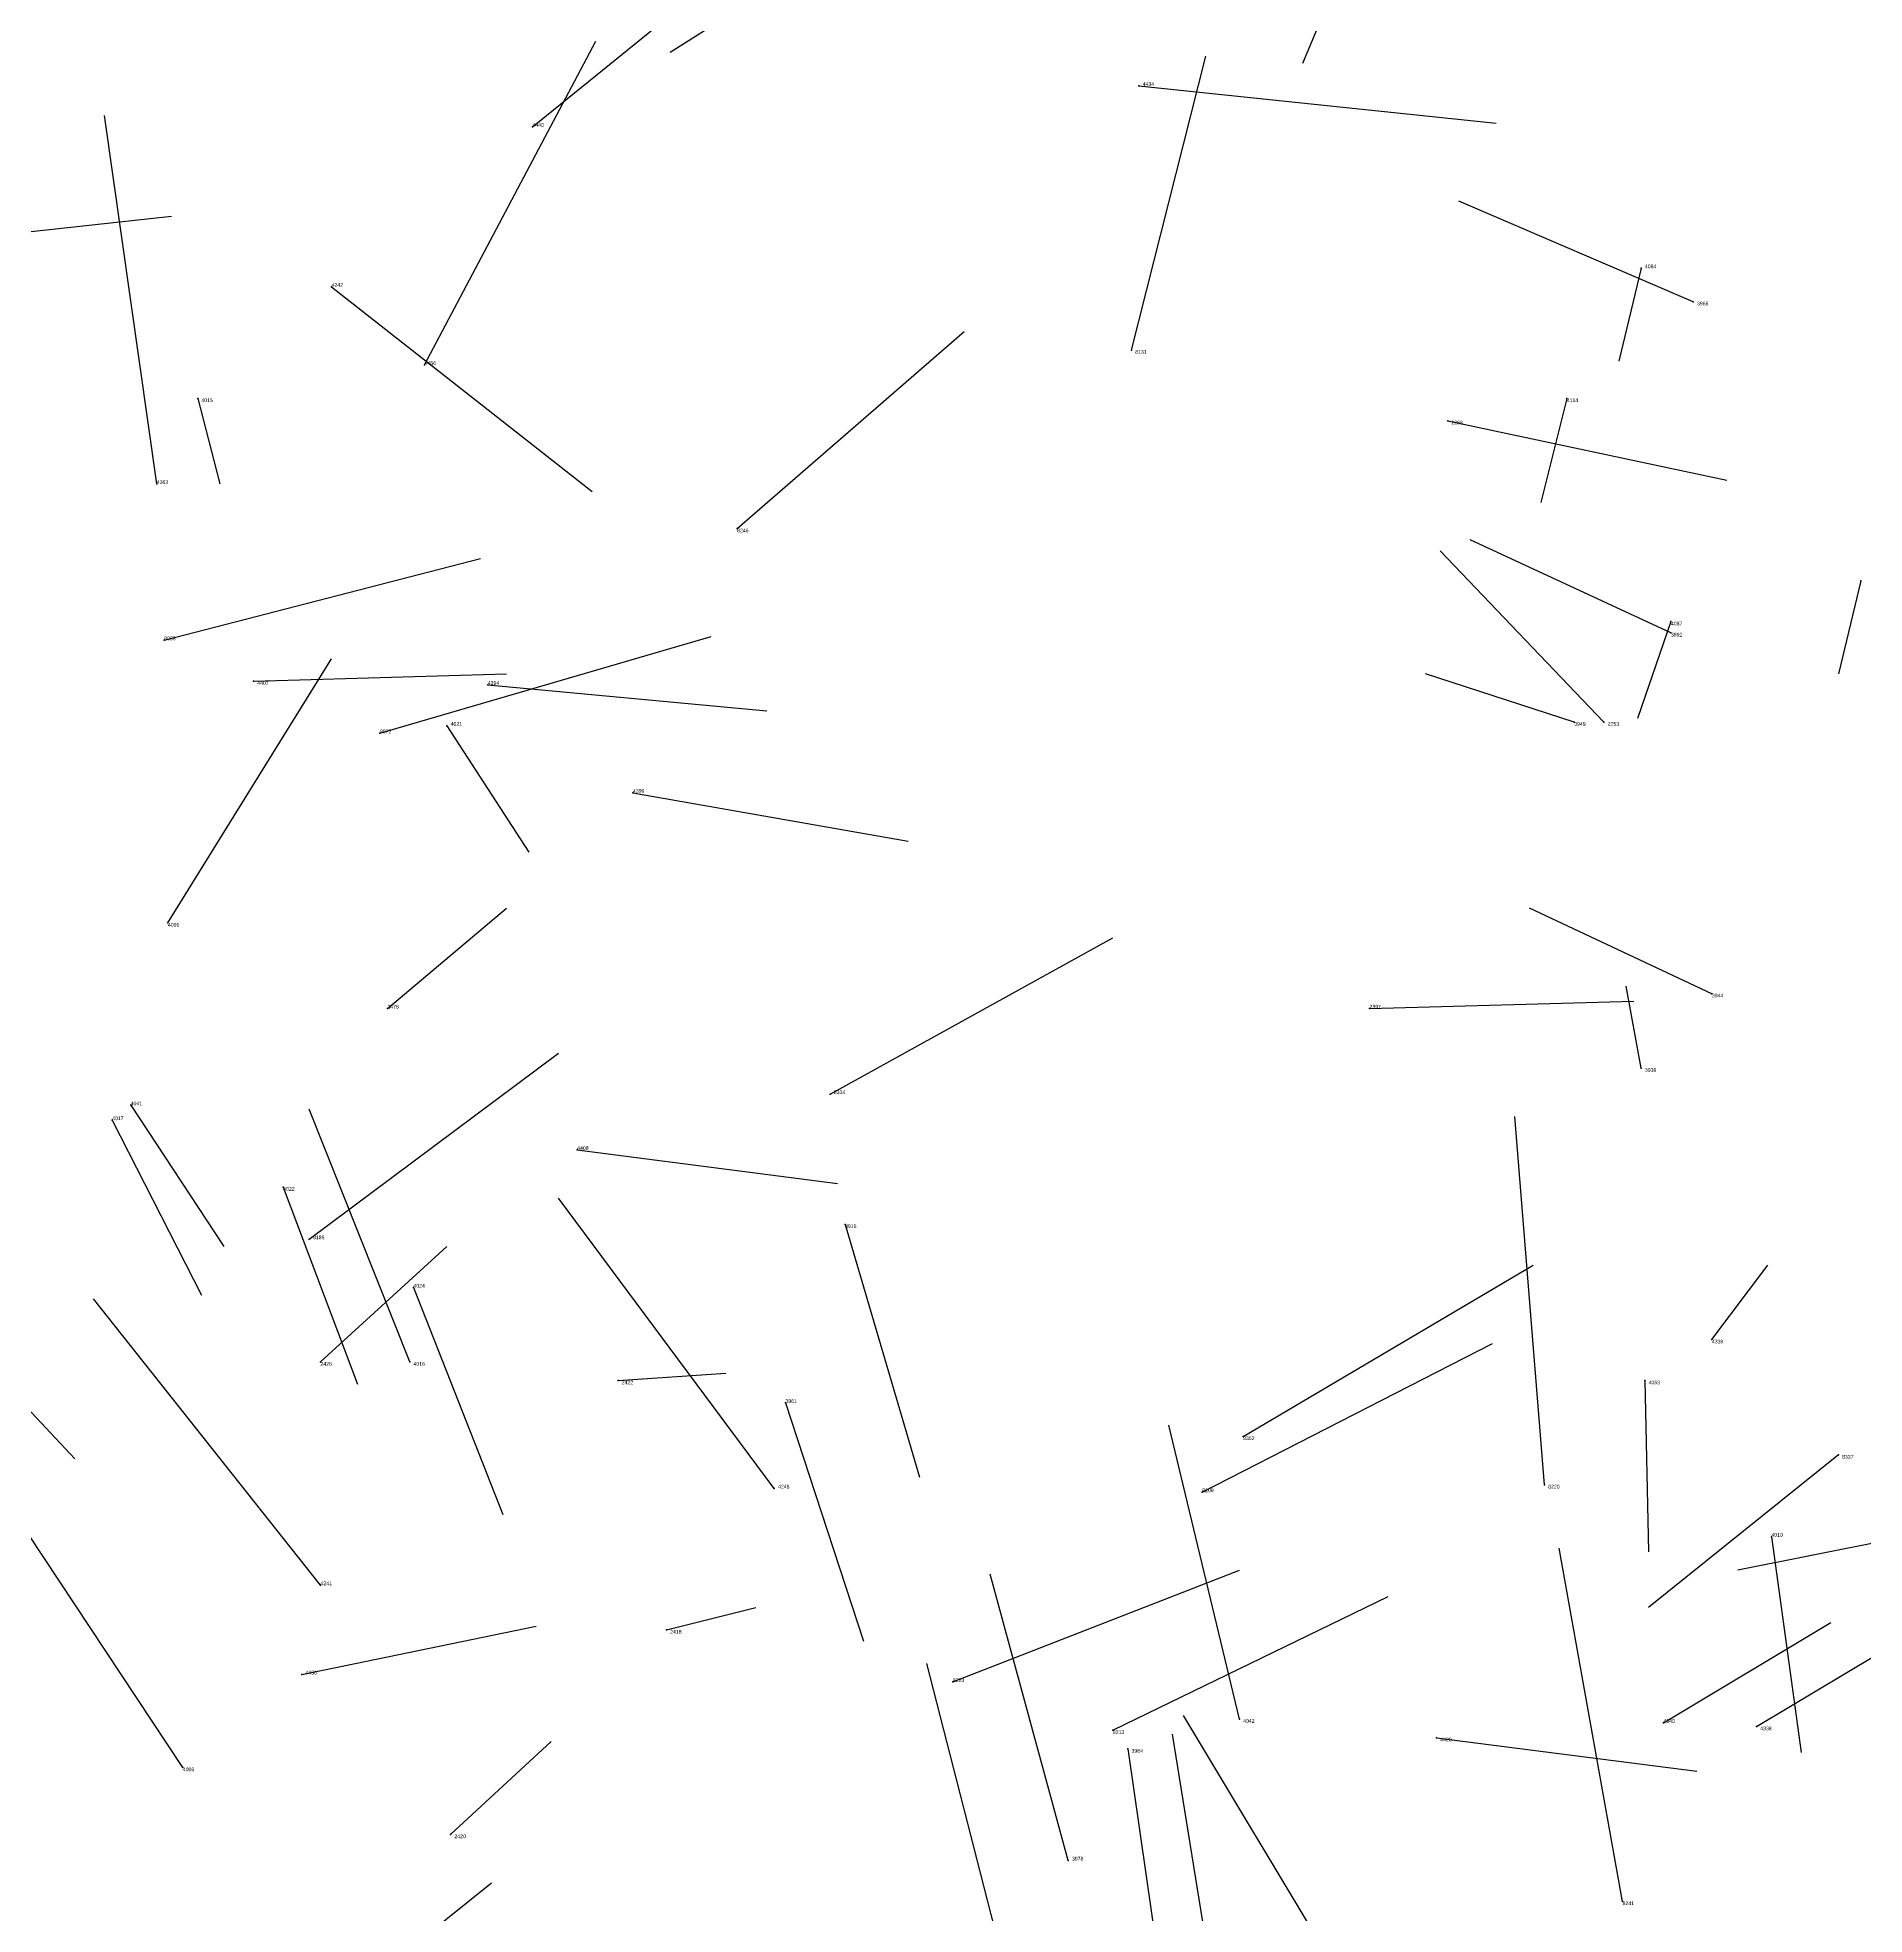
# Model space of a CAD drawing. Extents: x 59.1 to 70.8, y 600.3 to 605.1.
# Drawn here: x 66.69 to 67.181, y 602.813 to 603.317 of the extents above; entities that cross this region are included whole.
import ezdxf

# ---------------------------------------------------------------- set-up
doc = ezdxf.new("R2010")
doc.units = 0
for name, color, linetype in [('Facilities', 3, 'CONTINUOUS'), ('Normals', 1, 'CONTINUOUS'), ('Source_points', 5, 'CONTINUOUS'), ('Text', 3, 'CONTINUOUS')]:
    doc.layers.add(name, color=color, linetype=linetype)

msp = doc.modelspace()

# ---------------------------------------------------------------- linework, layer by layer
at = {"layer": 'Facilities', "color": 3}
for p in [(66.986, 603.304, 456.62), (66.823, 603.293, 456.67), (67.121, 603.255, 455.688), (66.769, 603.25, 456.047), (67.135, 603.246, 458.231), (66.984, 603.233, 458.872), (66.794, 603.229, 456.659), (66.733, 603.22, 455.473), (67.101, 603.22, 455.794), (67.069, 603.214, 449.565), (66.722, 603.197, 456.556), (66.878, 603.185, 460.947), (67.18, 603.171, 455.744), (67.129, 603.16, 455.677), (66.724, 603.155, 458.989), (67.129, 603.157, 458.292), (66.748, 603.144, 457.01), (66.811, 603.143, 457.069), (66.782, 603.13, 458.966), (66.8, 603.132, 455.451), (67.103, 603.133, 458.344), (67.111, 603.133, 449.742), (66.85, 603.114, 457.07), (66.725, 603.079, 456.714), (67.14, 603.06, 458.302), (66.784, 603.056, 449.019), (67.048, 603.056, 448.972), (67.121, 603.04, 458.36), (66.715, 603.03, 455.631), (66.903, 603.033, 460.183), (66.71, 603.026, 455.537), (66.835, 603.018, 457.005), (66.756, 603.008, 455.569), (66.763, 602.994, 460.293), (66.907, 602.998, 455.463), (66.791, 602.981, 455.419), (67.14, 602.967, 458.33), (66.766, 602.961, 449.032), (66.79, 602.961, 455.361), (66.846, 602.956, 449.046), (67.122, 602.956, 455.67), (66.891, 602.95, 455.472), (67.014, 602.941, 460.197), (67.174, 602.936, 461.107), (67.095, 602.928, 460.934), (66.888, 602.927, 456.643), (67.003, 602.926, 460.193), (67.156, 602.914, 455.639), (66.766, 602.901, 456.584), (66.859, 602.889, 449.072), (66.761, 602.877, 457.133), (66.936, 602.875, 460.3), (66.979, 602.862, 460.262), (67.013, 602.865, 455.284), (67.127, 602.864, 458.447), (67.152, 602.863, 458.369), (66.983, 602.857, 455.637), (67.066, 602.86, 457.045), (66.729, 602.852, 456.647), (66.801, 602.834, 449.135), (66.967, 602.827, 455.457), (67.116, 602.816, 460.939)]:
    msp.add_point(p, dxfattribs=at)
at = {"layer": 'Normals', "color": 1}
for p, q in [((66.823, 603.293, 456.67), (66.898, 603.354, 456.693)), ((67.042, 603.339, 455.65), (67.03, 603.31, 455.745)), ((66.879, 603.325, 455.52), (66.86, 603.313, 455.617)), ((66.794, 603.229, 456.659), (66.84, 603.316, 456.677)), ((66.984, 603.233, 458.872), (67.004, 603.312, 458.814)), ((66.986, 603.304, 456.62), (67.082, 603.294, 456.645)), ((66.722, 603.197, 456.556), (66.708, 603.296, 456.557)), ((67.135, 603.246, 458.231), (67.072, 603.273, 458.303)), ((66.671, 603.263, 457.082), (66.726, 603.269, 457.165)), ((67.121, 603.255, 455.688), (67.115, 603.23, 455.785)), ((66.769, 603.25, 456.047), (66.839, 603.195, 456.092)), ((66.878, 603.185, 460.947), (66.939, 603.238, 460.887)), ((66.733, 603.22, 455.473), (66.739, 603.197, 455.57)), ((67.101, 603.22, 455.794), (67.094, 603.192, 455.89)), ((67.069, 603.214, 449.565), (67.144, 603.198, 449.501)), ((67.129, 603.157, 458.292), (67.075, 603.182, 458.372)), ((66.724, 603.155, 458.989), (66.809, 603.177, 458.941)), ((67.111, 603.133, 449.742), (67.067, 603.179, 449.819)), ((67.18, 603.171, 455.744), (67.174, 603.146, 455.841)), ((67.129, 603.16, 455.677), (67.12, 603.134, 455.773)), ((66.782, 603.13, 458.966), (66.871, 603.156, 458.928)), ((66.725, 603.079, 456.714), (66.769, 603.15, 456.77)), ((66.748, 603.144, 457.01), (66.816, 603.146, 457.084)), ((67.103, 603.133, 458.344), (67.063, 603.146, 458.435)), ((66.811, 603.143, 457.069), (66.886, 603.136, 457.135)), ((66.8, 603.132, 455.451), (66.822, 603.098, 455.542)), ((66.85, 603.114, 457.07), (66.924, 603.101, 457.136)), ((66.784, 603.056, 449.019), (66.816, 603.083, 449.11)), ((67.14, 603.06, 458.302), (67.091, 603.083, 458.386)), ((66.903, 603.033, 460.183), (66.979, 603.075, 460.233)), ((67.121, 603.04, 458.36), (67.117, 603.062, 458.457)), ((67.048, 603.056, 448.972), (67.119, 603.058, 449.043)), ((66.763, 602.994, 460.293), (66.83, 603.044, 460.348)), ((66.715, 603.03, 455.631), (66.74, 602.992, 455.72)), ((66.79, 602.961, 455.361), (66.763, 603.029, 455.293)), ((66.71, 603.026, 455.537), (66.734, 602.979, 455.622)), ((67.095, 602.928, 460.934), (67.087, 603.027, 460.942)), ((66.835, 603.018, 457.005), (66.905, 603.009, 457.076)), ((66.756, 603.008, 455.569), (66.776, 602.955, 455.651)), ((66.888, 602.927, 456.643), (66.83, 603.005, 456.667)), ((66.907, 602.998, 455.463), (66.927, 602.93, 455.534)), ((66.766, 602.961, 449.032), (66.8, 602.992, 449.121)), ((66.652, 602.986, 455.776), (66.7, 602.935, 455.848)), ((67.014, 602.941, 460.197), (67.092, 602.987, 460.24)), ((67.14, 602.967, 458.33), (67.155, 602.987, 458.427)), ((66.766, 602.901, 456.584), (66.705, 602.978, 456.604)), ((66.791, 602.981, 455.419), (66.815, 602.92, 455.494)), ((67.003, 602.926, 460.193), (67.081, 602.966, 460.241)), ((66.846, 602.956, 449.046), (66.875, 602.958, 449.142)), ((67.122, 602.956, 455.67), (67.123, 602.91, 455.759)), ((66.891, 602.95, 455.472), (66.912, 602.886, 455.546)), ((67.013, 602.865, 455.284), (66.994, 602.944, 455.225)), ((67.174, 602.936, 461.107), (67.123, 602.895, 461.183)), ((66.729, 602.852, 456.647), (66.676, 602.932, 456.675)), ((67.187, 602.913, 449.836), (67.147, 602.905, 449.927)), ((67.156, 602.914, 455.639), (67.164, 602.856, 455.72)), ((67.116, 602.816, 460.939), (67.099, 602.911, 460.963)), ((66.936, 602.875, 460.3), (67.013, 602.905, 460.356)), ((66.967, 602.827, 455.457), (66.946, 602.904, 455.396)), ((66.979, 602.862, 460.262), (67.053, 602.898, 460.319)), ((66.859, 602.889, 449.072), (66.883, 602.895, 449.169)), ((66.761, 602.877, 457.133), (66.824, 602.89, 457.209)), ((67.127, 602.864, 458.447), (67.172, 602.891, 458.532)), ((67.152, 602.863, 458.369), (67.197, 602.89, 458.454)), ((66.949, 602.802, 455.037), (66.929, 602.88, 454.978)), ((67.04, 602.796, 455.015), (66.998, 602.866, 454.958)), ((66.801, 602.834, 449.135), (66.828, 602.859, 449.228)), ((66.983, 602.857, 455.637), (66.992, 602.795, 455.715)), ((67.008, 602.781, 455.46), (66.995, 602.861, 455.401)), ((67.066, 602.86, 457.045), (67.136, 602.851, 457.116)), ((66.777, 602.793, 449.108), (66.812, 602.821, 449.197))]:
    msp.add_line(p, q, dxfattribs=at)
at = {"layer": 'Source_points', "color": 5}
for p in [(66.986, 603.304, 456.62), (66.823, 603.293, 456.67), (67.121, 603.255, 455.688), (66.769, 603.25, 456.047), (67.135, 603.246, 458.231), (66.984, 603.233, 458.872), (66.794, 603.229, 456.659), (66.733, 603.22, 455.473), (67.101, 603.22, 455.794), (67.069, 603.214, 449.565), (66.722, 603.197, 456.556), (66.878, 603.185, 460.947), (67.18, 603.171, 455.744), (67.129, 603.16, 455.677), (66.724, 603.155, 458.989), (67.129, 603.157, 458.292), (66.748, 603.144, 457.01), (66.811, 603.143, 457.069), (66.782, 603.13, 458.966), (66.8, 603.132, 455.451), (67.103, 603.133, 458.344), (67.111, 603.133, 449.742), (66.85, 603.114, 457.07), (66.725, 603.079, 456.714), (67.14, 603.06, 458.302), (66.784, 603.056, 449.019), (67.048, 603.056, 448.972), (67.121, 603.04, 458.36), (66.715, 603.03, 455.631), (66.903, 603.033, 460.183), (66.71, 603.026, 455.537), (66.835, 603.018, 457.005), (66.756, 603.008, 455.569), (66.763, 602.994, 460.293), (66.907, 602.998, 455.463), (66.791, 602.981, 455.419), (67.14, 602.967, 458.33), (66.766, 602.961, 449.032), (66.79, 602.961, 455.361), (66.846, 602.956, 449.046), (67.122, 602.956, 455.67), (66.891, 602.95, 455.472), (67.014, 602.941, 460.197), (67.174, 602.936, 461.107), (67.095, 602.928, 460.934), (66.888, 602.927, 456.643), (67.003, 602.926, 460.193), (67.156, 602.914, 455.639), (66.766, 602.901, 456.584), (66.859, 602.889, 449.072), (66.761, 602.877, 457.133), (66.936, 602.875, 460.3), (66.979, 602.862, 460.262), (67.013, 602.865, 455.284), (67.127, 602.864, 458.447), (67.152, 602.863, 458.369), (66.983, 602.857, 455.637), (67.066, 602.86, 457.045), (66.729, 602.852, 456.647), (66.801, 602.834, 449.135), (66.967, 602.827, 455.457), (67.116, 602.816, 460.939)]:
    msp.add_point(p, dxfattribs=at)

# ---------------------------------------------------------------- texts
at = {"layer": 'Text', "color": 3}
for s, p in [('4434', (66.987, 603.304, 456.62)), ('4440', (66.823, 603.293, 456.67)), ('4084', (67.122, 603.255, 455.688)), ('4242', (66.769, 603.25, 456.047)), ('3966', (67.136, 603.245, 458.231)), ('8131', (66.985, 603.232, 458.872)), ('4466', (66.794, 603.229, 456.659)), ('4015', (66.734, 603.219, 455.473)), ('4114', (67.101, 603.219, 455.794)), ('2266', (67.07, 603.213, 449.565)), ('4363', (66.722, 603.197, 456.556)), ('8246', (66.878, 603.184, 460.947)), ('4087', (67.129, 603.159, 455.677)), ('8083', (66.724, 603.155, 458.989)), ('3992', (67.129, 603.156, 458.292)), ('4407', (66.749, 603.143, 457.01)), ('4394', (66.811, 603.143, 457.069)), ('8072', (66.782, 603.13, 458.966)), ('4021', (66.801, 603.132, 455.451)), ('3949', (67.103, 603.132, 458.344)), ('2253', (67.112, 603.132, 449.742)), ('4399', (66.85, 603.114, 457.07)), ('4001', (66.725, 603.078, 456.714)), ('3944', (67.14, 603.059, 458.302)), ('2478', (66.784, 603.056, 449.019)), ('2397', (67.048, 603.056, 448.972)), ('3939', (67.122, 603.039, 458.36)), ('8334', (66.904, 603.033, 460.183)), ('4041', (66.715, 603.03, 455.631)), ('4017', (66.71, 603.026, 455.537)), ('4408', (66.835, 603.018, 457.005)), ('4022', (66.756, 603.007, 455.569)), ('8186', (66.764, 602.994, 460.293)), ('3916', (66.907, 602.997, 455.463)), ('4024', (66.791, 602.981, 455.419)), ('4339', (67.14, 602.966, 458.33)), ('2426', (66.766, 602.96, 449.032)), ('4016', (66.791, 602.96, 455.361)), ('2422', (66.847, 602.955, 449.046)), ('4063', (67.123, 602.955, 455.67)), ('3961', (66.891, 602.95, 455.472)), ('8352', (67.014, 602.94, 460.197)), ('8337', (67.175, 602.935, 461.107)), ('4248', (66.889, 602.927, 456.643)), ('8220', (67.096, 602.927, 460.934)), ('8209', (67.003, 602.926, 460.193)), ('4010', (67.156, 602.914, 455.639)), ('4241', (66.766, 602.901, 456.584)), ('2418', (66.86, 602.888, 449.072)), ('4430', (66.762, 602.877, 457.133)), ('8223', (66.936, 602.875, 460.3)), ('8213', (66.979, 602.861, 460.262)), ('4042', (67.014, 602.864, 455.284)), ('4340', (67.127, 602.864, 458.447)), ('4338', (67.153, 602.862, 458.369)), ('3984', (66.984, 602.856, 455.637)), ('4420', (67.067, 602.859, 457.045)), ('4006', (66.729, 602.851, 456.647)), ('2420', (66.802, 602.833, 449.135)), ('3978', (66.968, 602.827, 455.457)), ('8241', (67.116, 602.815, 460.939))]:
    msp.add_text(s, height=0.001, dxfattribs=at).set_placement(p)

doc.saveas('drawing.dxf')
